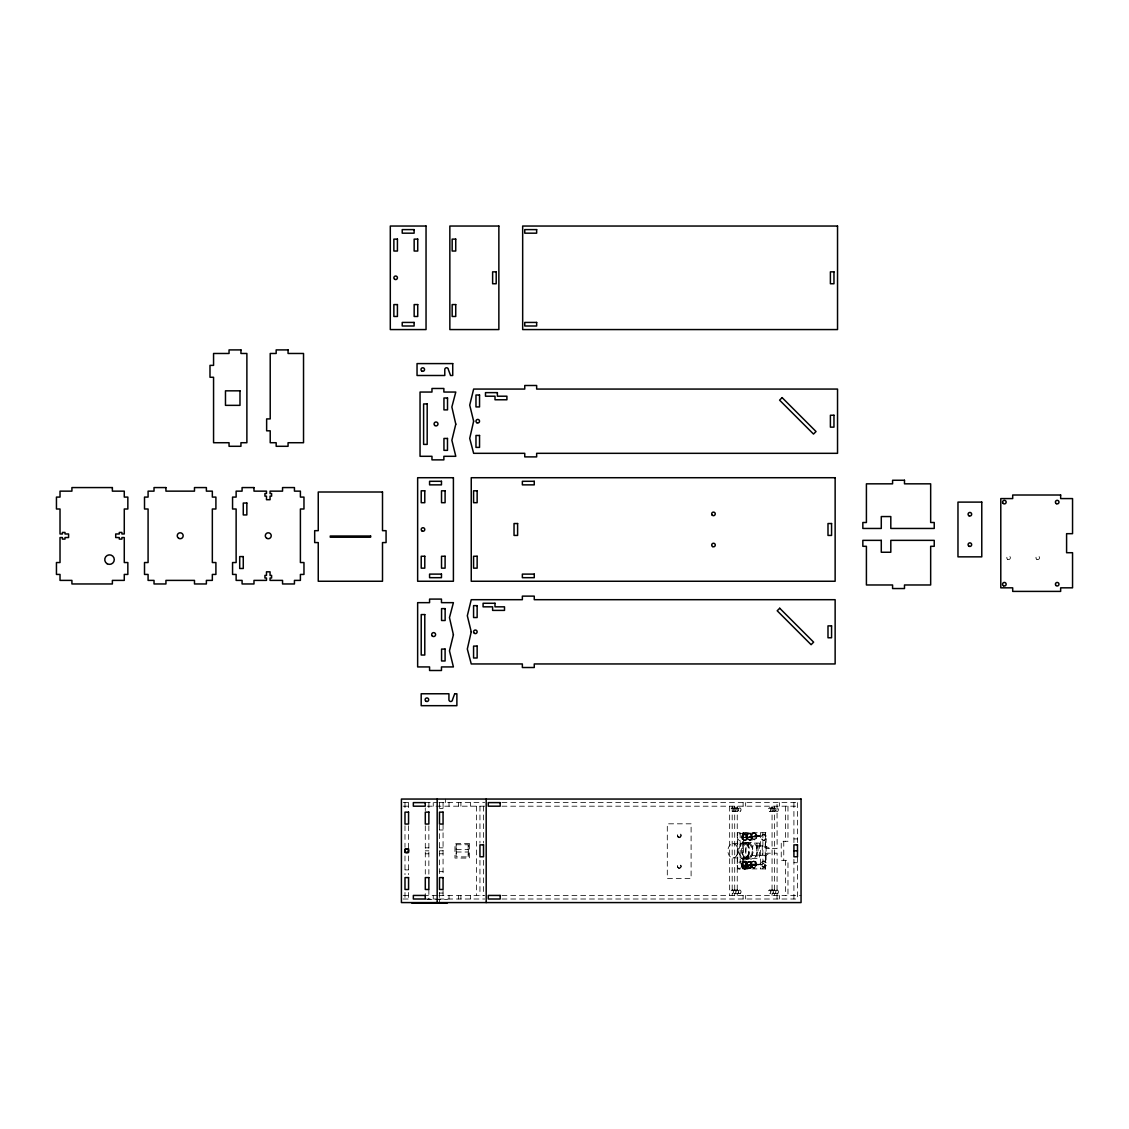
<?xml version="1.0" encoding="UTF-8"?>
<svg xmlns="http://www.w3.org/2000/svg" width="1129" height="1129" viewBox="0 0 1129 1129"><rect width="100%" height="100%" fill="white"/><g stroke="black" fill="none" stroke-linecap="round" stroke-linejoin="round"><path stroke-width="0.75" stroke-dasharray="5 3.75" d="M749.458 836.787L749.938 837.506L746.241 837.492A2.978 2.103 -90 0 1 743.023 839.651A2.978 2.103 -90 0 1 743.122 834.627A2.978 2.103 -90 0 1 746.297 836.885L743.715 837.478L745.408 837.492L745.239 836.772L752.069 837.591L743.997 837.492M744.971 865.11L743.461 865.816L745.14 865.83L744.971 865.11C748.188 867.58 744.646 861.737 749.021 861.596A3.57 2.526 -90 0 1 751.646 862.993L751.561 867.34A3.57 2.526 -90 0 1 748.88 868.497A3.57 2.526 -90 0 1 747.088 865.449L747.116 864.518A3.57 2.526 -90 0 1 749.021 861.61M746.071 837.492L745.916 836.801M743.475 865.11L745.803 865.83L745.817 865.11L754.511 864.701L754.003 865.379C742.416 865.068 764.347 863.883 760.904 864.941M745.803 865.816L745.987 865.11M750.065 836.349C749.317 837.535 754.864 835.305 756.91 836.462L748.033 837.591L748.4 836.871M749.797 864.673C749.896 866.451 749.656 863.276 751.477 864.701L751.307 865.393L751.477 864.701M754.257 837.055L754.779 836.377L751.067 837.069L748.555 836.349L749.035 837.069M750.799 865.393L750.644 864.673M754.835 835.827C754.087 837.012 759.634 834.797 761.68 835.94L751.575 836.377L751.731 837.083L751.575 836.377M754.567 864.151C754.652 865.943 754.426 862.754 756.247 864.193L756.063 864.885L756.247 864.193M754.991 836.547C751.773 836.928 753.876 836.264 755.499 835.855L755.484 836.561M752.591 865.477L753.057 864.165L755.245 864.179C754.638 865.576 756.585 862.937 761.412 864.264M755.4 864.87L755.583 864.165A2.978 2.103 -90 0 0 752.45 862.006A2.978 2.103 -90 0 0 752.351 867.03A2.978 2.103 -90 0 0 755.611 865.04M746.086 865.915L746.1 865.209A2.978 2.103 -90 0 0 742.854 862.965A2.978 2.103 -90 0 0 742.755 867.975A2.978 2.103 -90 0 0 746.015 865.985L745.648 865.124M747.948 865.181C748.075 866.395 748.16 863.953 749.981 864.673M750.729 836.377L751.067 837.069M751.18 837.154L751.18 836.462A2.978 2.103 -90 0 0 747.948 834.204A2.978 2.103 -90 0 0 747.835 839.214A2.978 2.103 -90 0 0 751.095 837.224L751.081 836.349M750.63 865.407L748.795 864.701M751.815 865.915C751.985 864.701 748.696 867.072 745.592 865.901M753.043 836.434L753.226 836.434M755.936 836.645L755.95 835.94A2.978 2.103 -90 0 0 752.704 833.682A2.978 2.103 -90 0 0 752.606 838.706A2.978 2.103 -90 0 0 755.865 836.702L755.95 835.94M756.628 865.477L750.432 864.758M756.698 864.235L756.867 864.941L757.728 864.249M757.799 835.94L757.615 836.645M757.361 864.969L757.531 864.264L755.188 864.941M749.19 865.11C750.884 866.465 747.779 864.574 748.767 865.915M757.531 864.264L761.398 864.969M759.027 836.533L759.535 835.855L755.837 836.547M758.773 864.856L759.281 864.179L755.569 864.87M743.545 862.739L743.545 862.711A2.978 2.103 -90 0 1 747.186 862.598A2.978 2.103 -90 0 1 745.436 867.114L744.053 867.03A2.978 2.103 -90 0 1 742.755 865.689L743.588 865.689A2.978 2.103 -90 0 0 744.886 867.03L745.436 867.114M743.545 836.095L743.574 835.996A2.978 2.103 -90 0 1 746.749 835.206A2.978 2.103 -90 0 1 746.749 839.764A2.978 2.103 -90 0 1 743.574 838.974L742.727 838.974A2.978 2.103 -90 0 0 745.902 839.764A2.978 2.103 -90 0 0 745.902 835.206A2.978 2.103 -90 0 0 742.727 835.996L743.545 836.095L743.545 832.722M765.25 838.875L765.222 838.974A2.978 2.103 -90 0 1 762.047 839.764A2.978 2.103 -90 0 1 762.047 835.206A2.978 2.103 -90 0 1 765.222 835.996L766.097 836.095L766.097 832.722L737.646 832.722L737.646 868.907L766.097 868.907L766.097 865.534L765.222 865.633A2.978 2.103 -90 0 1 762.047 866.423A2.978 2.103 -90 0 1 762.047 861.864A2.978 2.103 -90 0 1 765.222 862.655L766.097 862.754L766.097 838.875L765.25 838.875L765.25 862.754M766.097 838.875L766.069 838.974A2.978 2.103 -90 0 1 762.894 839.764A2.978 2.103 -90 0 1 762.894 835.206A2.978 2.103 -90 0 1 766.069 835.996L766.097 836.095M766.097 865.534L766.069 865.633A2.978 2.103 -90 0 1 762.894 866.423A2.978 2.103 -90 0 1 762.894 861.864A2.978 2.103 -90 0 1 766.069 862.655L766.097 862.754M777.034 899.009L777.119 853.199L767.099 853.199L762.894 855.57L765.42 855.57L769.625 853.199M749.275 833.287A3.57 2.526 -90 0 0 747.37 836.194L747.356 837.125A3.57 2.526 -90 0 0 749.148 840.174A3.57 2.526 -90 0 0 751.829 839.002L751.914 834.67A3.57 2.526 -90 0 0 749.275 833.287C742.995 834.839 749.289 842.601 754.003 839.2M744.194 862.034A3.57 2.526 -90 0 0 742.289 864.941L742.261 865.872A3.57 2.526 -90 0 0 744.053 868.935A3.57 2.526 -90 0 0 746.735 867.764L746.819 863.417A3.57 2.526 -90 0 0 744.194 862.034C738.013 863.883 744.265 871.32 748.979 868.046M745.987 865.83L749.176 865.816M403.124 802.62L409.94 802.62M425.238 802.62L437.403 802.62M438.941 802.62L484.764 802.62M501.939 802.62L799.304 802.62M403.124 806.191L409.94 806.191M484.764 806.191L425.238 806.191L425.294 810.65M501.939 806.191L799.304 806.191M732.185 807.969L739.749 807.941M769.541 807.969L777.119 807.941A1.778 1.256 -90 0 1 778.206 810.622A1.778 1.256 -90 0 1 776.018 810.622A1.778 1.256 -90 0 1 777.119 807.941M439.491 808.576L443.062 808.576M732.185 811.539L739.749 811.511M769.541 811.539L777.119 811.511M439.491 829.984L443.062 829.984M753.537 832.68L754.37 832.68M748.767 833.202L753.579 833.273M743.94 833.639L744.787 833.639M748.809 833.795C739.467 829.97 740.469 843.942 749.233 839.722M743.983 834.232C734.64 830.408 735.642 844.379 744.42 840.145M744.547 834.514L745.394 834.514M763.402 834.514L764.248 834.514M793.913 838.918L797.483 838.918M754.045 839.793L754.892 839.793M744.547 840.456L745.394 840.456M749.275 840.301L750.122 840.301M763.402 840.456L764.248 840.456M744.463 840.738L745.295 840.738M743.884 842.488L751.448 842.488M732.947 843.673L747.243 843.673M456.158 844.746L468.295 844.746L468.295 856.883L456.158 856.883L456.158 844.746L456.271 856.77M769.625 848.429L765.42 846.058L762.894 846.058L767.099 848.429L777.119 848.429L777.034 802.62M425.294 847.837L428.865 847.837M439.491 847.837L443.062 847.837M456.271 849.629L468.168 849.629M425.294 850.814L428.865 850.814M439.491 850.814L443.062 850.814M456.271 852L468.168 852M425.294 853.792L428.865 853.792M439.491 853.792L443.062 853.792M732.947 857.955L747.243 857.955M743.884 859.141L751.448 859.141M744.505 861.173L745.352 861.173M753.269 861.018L754.116 861.018M763.402 861.173L764.248 861.173M748.499 861.526L753.311 861.596M743.672 861.963L748.541 862.119M743.715 862.556C734.372 858.732 735.388 872.703 744.152 868.469M743.545 862.711L742.713 862.711A2.978 2.103 -90 0 1 746.354 862.598A2.978 2.103 -90 0 1 744.59 867.114M793.913 862.711L797.483 862.711M743.955 865.83L749.67 865.83M763.402 867.114L764.248 867.114M753.749 867.524L748.372 867.397L746.551 865.788M753.791 868.116L754.624 868.116M749.021 868.638L749.868 868.638M744.194 869.062L745.041 869.062M404.986 869.909L408.557 869.909M439.491 871.644L443.062 871.644M732.185 890.089L739.749 890.047M769.541 890.089L777.119 890.047M439.491 893.053L443.062 893.053M739.749 893.618L732.185 893.66M777.119 893.618L769.541 893.66M403.124 895.438L409.94 895.438M437.177 895.438L425.238 895.438L425.294 892.46M438.941 895.438L484.764 895.438M501.939 895.438L801.054 895.438M403.124 899.009L409.94 899.009M425.238 899.009L437.177 899.009M438.941 899.009L484.764 899.009M501.939 899.009L799.304 899.009M427.002 899.39L447.394 899.39M748.541 837.055L750.221 837.069M753.043 864.856L754.736 864.87M748.273 865.379L749.966 865.393M761.68 835.94L761.666 836.645M756.91 836.462L756.345 835.855L756.896 837.154M752.083 836.885L752.069 837.591M743.729 836.787L743.715 837.478M758.378 864.264L758.208 864.969M753.607 864.786L753.438 865.477M797.483 802.62L797.483 843.109M797.483 856.77L797.483 899.009M793.913 802.62L793.913 843.109M793.913 859.31L793.913 899.009M787.971 806.191L787.971 841.288L781.24 841.288L781.24 860.34L787.971 860.34L787.971 895.438M785.445 806.191L785.445 841.288M785.445 860.34L785.445 895.438M783.766 841.288L783.766 860.34M779.56 802.62L779.56 806.191M779.56 895.438L779.56 899.009M774.593 806.191L774.593 895.438M772.067 806.191L772.067 895.438M765.42 832.722L765.42 846.058M765.42 855.57L765.42 868.907M765.25 832.722L765.25 836.095M765.25 865.534L765.25 868.907M762.894 832.722L762.894 868.907M760.367 832.722L760.367 868.907M758.053 845.889L758.053 855.641M756.924 843.081L756.924 858.548M756.712 845.889L756.712 855.641M748.513 843.081L748.513 858.548M745.648 802.62L745.648 806.191M745.648 895.438L745.648 899.009M743.545 838.875L743.545 868.907M743.122 802.62L743.122 806.191M743.122 895.438L743.122 899.009M742.699 832.722L742.699 868.907M740.172 832.722L740.172 868.907M737.237 806.191L737.237 895.438M734.711 806.191L734.711 895.438M732.185 806.191L732.185 895.438M729.659 806.191L729.659 895.438M483.522 806.191L483.522 843.109M483.522 860.284L483.522 895.438M479.952 806.191L479.952 843.109M479.952 860.284L479.952 895.438M476.382 806.191L476.382 895.438M470.44 802.62L470.44 806.191M470.44 895.438L470.44 899.009M468.168 844.859L468.168 856.77M460.914 802.62L460.914 806.191M460.914 895.438L460.914 899.009M458.529 802.62L458.529 806.191M458.529 895.438L458.529 899.009M449.017 802.62L449.017 806.191M449.017 895.438L449.017 899.009M445.419 799.05L445.419 802.62M443.062 802.62L443.062 811.186M443.062 824.043L443.062 875.046M443.062 890.442L443.062 899.009M439.491 802.62L439.491 810.65M439.491 824.89L439.491 875.046M439.491 892.46L439.491 899.009M439.449 899.39L439.449 902.96M433.254 802.62L433.254 806.191M433.254 895.438L433.254 899.009M428.907 802.62L428.865 812.146M428.865 825.765L428.865 874.128M428.865 889.483L428.865 899.009M425.294 825.765L425.294 874.128M408.557 802.62L408.557 810.65M408.557 825.708L408.557 849.036M408.557 855.937L408.557 874.665M408.557 892.46L408.557 899.009M404.986 802.62L404.986 810.65M404.986 825.708L404.986 847.357M404.986 855.937L404.986 874.665M404.986 892.46L404.986 899.009M750.841 865.548A2.978 2.103 -90 0 1 747.581 867.538A2.978 2.103 -90 0 1 747.68 862.528A2.978 2.103 -90 0 1 750.856 864.772M746.749 836.801L746.904 837.506L746.749 836.801M747.37 836.857L747.539 837.577L747.37 836.857M747.102 865.181L747.271 865.901L747.102 865.181M752.182 836.434L752.366 837.139L752.14 835.672A3.57 2.526 -90 0 1 754.045 832.765A3.57 2.526 -90 0 1 756.684 834.148L756.585 838.494A3.57 2.526 -90 0 1 753.904 839.651A3.57 2.526 -90 0 1 752.126 836.603M751.928 864.758L752.097 865.463L751.928 864.758M756.952 835.912L757.122 836.617L756.952 835.912M742.543 836.617L742.529 837.549A3.57 2.526 -90 0 0 744.321 840.611A3.57 2.526 -90 0 0 747.003 839.44L747.088 835.093A3.57 2.526 -90 0 0 744.448 833.71A3.57 2.526 -90 0 0 742.543 836.617M746.325 835.305L746.156 839.44A3.57 2.526 -90 0 1 742.445 839.75A3.57 2.526 -90 0 1 742.543 834.486A3.57 2.526 -90 0 1 746.241 835.093L746.325 835.305M746.057 863.629L745.902 867.764A3.57 2.526 -90 0 1 742.176 868.074A3.57 2.526 -90 0 1 742.289 862.81A3.57 2.526 -90 0 1 745.987 863.417L746.057 863.629M751.152 834.867L750.983 839.002A3.57 2.526 -90 0 1 747.271 839.313A3.57 2.526 -90 0 1 747.37 834.063A3.57 2.526 -90 0 1 751.067 834.67L751.152 834.867M750.884 863.191L750.714 867.34A3.57 2.526 -90 0 1 747.003 867.651A3.57 2.526 -90 0 1 747.116 862.387A3.57 2.526 -90 0 1 750.813 862.993L750.884 863.191M751.872 863.995L751.858 864.927A3.57 2.526 -90 0 0 753.65 867.989A3.57 2.526 -90 0 0 756.331 866.818L756.416 862.471A3.57 2.526 -90 0 0 753.791 861.088A3.57 2.526 -90 0 0 751.872 863.995M755.908 834.345L755.753 838.494A3.57 2.526 -90 0 1 752.027 838.805A3.57 2.526 -90 0 1 752.14 833.541A3.57 2.526 -90 0 1 755.837 834.148L755.908 834.345M755.654 862.683L755.484 866.818A3.57 2.526 -90 0 1 751.773 867.128A3.57 2.526 -90 0 1 751.872 861.864A3.57 2.526 -90 0 1 755.569 862.471L755.654 862.683M758.476 835.94L758.617 836.645L758.476 835.94M691.103 823.817L667.295 823.817L667.295 878.56L691.103 878.56L691.103 823.817M759.45 843.081L745.987 843.081L745.987 858.548L759.45 858.548L759.45 843.081M469.481 843.561L454.959 843.561L454.959 858.068L469.481 858.068L469.481 843.561M762.258 845.889L752.507 845.889L752.507 855.641L762.258 855.641L762.258 845.889M1007.703 559.321A1.778 1.778 0 0 0 1010.37 557.768A1.778 1.778 0 0 0 1007.703 556.23A1.778 1.778 0 0 0 1007.703 559.321M1036.845 559.321A1.778 1.778 0 0 0 1039.527 557.768A1.778 1.778 0 0 0 1036.845 556.23A1.778 1.778 0 0 0 1036.845 559.321M678.529 867.905A1.778 1.778 0 0 0 681.196 866.366A1.778 1.778 0 0 0 678.529 864.814A1.778 1.778 0 0 0 678.529 867.905M678.501 836.772A1.778 1.778 0 0 0 681.182 835.22A1.778 1.778 0 0 0 678.501 833.682A1.778 1.778 0 0 0 678.501 836.772M748.047 856.699A8.326 5.885 -90 0 0 745.408 842.77A8.326 5.885 -90 0 0 738.183 852.974A8.326 5.885 -90 0 0 748.047 856.699M751.406 856.699A8.326 5.885 -90 0 0 748.767 842.77A8.326 5.885 -90 0 0 741.555 852.974A8.326 5.885 -90 0 0 751.406 856.699M747.454 855.867A7.141 5.052 -90 0 0 745.182 843.913A7.141 5.052 -90 0 0 739.001 852.663A7.141 5.052 -90 0 0 747.454 855.867M736.503 855.867A7.141 5.052 -90 0 0 734.245 843.913A7.141 5.052 -90 0 0 728.064 852.663A7.141 5.052 -90 0 0 736.503 855.867M750.813 855.867A7.141 5.052 -90 0 0 748.555 843.913A7.141 5.052 -90 0 0 742.374 852.663A7.141 5.052 -90 0 0 750.813 855.867M755.611 856.699A8.326 5.885 -90 0 0 752.972 842.77A8.326 5.885 -90 0 0 745.761 852.974A8.326 5.885 -90 0 0 755.611 856.699M733.074 811.017A1.778 1.256 -90 0 0 732.509 808.039A1.778 1.256 -90 0 0 730.957 810.227A1.778 1.256 -90 0 0 733.074 811.017M735.6 811.017A1.778 1.256 -90 0 0 735.035 808.039A1.778 1.256 -90 0 0 733.483 810.227A1.778 1.256 -90 0 0 735.6 811.017M770.43 811.017A1.778 1.256 -90 0 0 769.865 808.039A1.778 1.256 -90 0 0 768.327 810.227A1.778 1.256 -90 0 0 770.43 811.017M773.153 810.65A1.778 1.256 -90 0 0 772.067 807.969A1.778 1.256 -90 0 0 770.98 810.65A1.778 1.256 -90 0 0 773.153 810.65M733.074 893.138A1.778 1.256 -90 0 0 732.509 890.146A1.778 1.256 -90 0 0 730.957 892.333A1.778 1.256 -90 0 0 733.074 893.138M770.43 893.138A1.778 1.256 -90 0 0 769.865 890.146A1.778 1.256 -90 0 0 768.327 892.333A1.778 1.256 -90 0 0 770.43 893.138M773.153 892.757A1.778 1.256 -90 0 0 772.067 890.089A1.778 1.256 -90 0 0 770.98 892.757A1.778 1.256 -90 0 0 773.153 892.757M735.6 893.138A1.778 1.256 -90 0 0 735.035 890.146A1.778 1.256 -90 0 0 733.483 892.333A1.778 1.256 -90 0 0 735.6 893.138M738.324 810.622A1.778 1.256 -90 0 0 737.237 807.941A1.778 1.256 -90 0 0 736.136 810.622A1.778 1.256 -90 0 0 738.324 810.622M775.482 810.989A1.778 1.256 -90 0 0 774.917 807.997A1.778 1.256 -90 0 0 773.365 810.185A1.778 1.256 -90 0 0 775.482 810.989M775.482 893.138A1.778 1.256 -90 0 0 774.917 890.146A1.778 1.256 -90 0 0 773.365 892.333A1.778 1.256 -90 0 0 775.482 893.138M738.324 892.729A1.778 1.256 -90 0 0 737.237 890.047A1.778 1.256 -90 0 0 736.136 892.729A1.778 1.256 -90 0 0 738.324 892.729M678.303 837.492A1.778 1.778 0 0 0 680.985 835.954A1.778 1.778 0 0 0 678.303 834.402A1.778 1.778 0 0 0 678.303 837.492M678.303 867.905A1.778 1.778 0 0 0 680.985 866.366A1.778 1.778 0 0 0 678.303 864.814A1.778 1.778 0 0 0 678.303 867.905M743.63 866.649A1.778 1.256 -90 0 0 743.065 863.671A1.778 1.256 -90 0 0 741.527 865.858A1.778 1.256 -90 0 0 743.63 866.649M764.446 866.282A1.778 1.256 -90 0 0 763.359 863.6A1.778 1.256 -90 0 0 762.258 866.282A1.778 1.256 -90 0 0 764.446 866.282M778.008 893.095A1.778 1.256 -90 0 0 777.444 890.104A1.778 1.256 -90 0 0 775.891 892.291A1.778 1.256 -90 0 0 778.008 893.095M740.652 893.095A1.778 1.256 -90 0 0 740.088 890.104A1.778 1.256 -90 0 0 738.535 892.291A1.778 1.256 -90 0 0 740.652 893.095M740.652 810.989A1.778 1.256 -90 0 0 740.088 807.997A1.778 1.256 -90 0 0 738.535 810.185A1.778 1.256 -90 0 0 740.652 810.989"/><path stroke-width="1.5" d="M793.913 850.814L797.483 850.814M411.704 902.96L447.394 902.96M486.19 799.05L486.19 902.579M437.177 799.05L437.177 902.579M473.644 421.188L469.72 438.391L473.644 453.322L524.759 453.322L524.759 456.892L536.656 456.892L536.656 453.322L837.535 453.322L837.535 389.068L536.656 389.068L536.656 385.497L524.759 385.497L524.759 389.068L473.644 389.068L469.72 405.128L473.644 421.188M471.245 631.817L467.321 649.02L471.245 663.951L522.36 663.951L522.36 667.521L534.257 667.521L534.257 663.951L835.135 663.951L835.135 599.697L534.257 599.697L534.257 596.126L522.36 596.126L522.36 599.697L471.245 599.697L467.321 615.757L471.245 631.817M455.791 424.165L451.868 440.239L455.791 456.299L443.866 456.299L443.866 459.87L431.97 459.87L431.97 456.299L420.044 456.299L420.044 392.045L431.97 392.045L431.97 388.475L443.866 388.475L443.866 392.045L455.791 392.045L451.868 406.976L455.791 424.165M453.406 634.794L449.469 650.854L453.406 666.929L441.467 666.929L441.467 670.499L429.57 670.499L429.57 666.929L417.645 666.929L417.645 602.66L429.57 602.66L429.57 599.09L441.467 599.09L441.467 602.66L453.406 602.66L449.469 617.605L453.406 634.794M454.691 693.77L452.503 699.726A1.778 1.778 0 0 1 450.711 701.504A1.778 1.778 0 0 1 448.933 699.726L448.933 693.77L421.188 693.77L421.188 705.681L456.878 705.681L456.878 693.77L454.691 693.77M782.115 397.62L779.589 400.146L813.501 434.058L816.027 431.532L782.115 397.62M779.716 608.249L777.204 610.775L811.102 644.687L813.628 642.161L779.716 608.249M426.042 226.04L390.295 226.04L390.295 329.569L426.042 329.569L426.042 226.04M498.863 226.04L449.85 226.04L449.85 329.569L498.863 329.569L498.863 226.04M837.535 226.04L522.671 226.04L522.671 329.569L837.535 329.569L837.535 226.04M414.117 229.61L402.22 229.61L402.22 233.181L414.117 233.181L414.117 229.61M536.656 229.61L524.759 229.61L524.759 233.181L536.656 233.181L536.656 229.61M397.422 239.122L393.866 239.122L393.866 251.033L397.422 251.033L397.422 239.122M417.73 239.122L414.16 239.122L414.16 251.033L417.73 251.033L417.73 239.122M455.735 239.122L452.164 239.122L452.164 251.033L455.735 251.033L455.735 239.122M496.195 271.849L492.625 271.849L492.625 283.746L496.195 283.746L496.195 271.849M833.964 271.849L830.394 271.849L830.394 283.746L833.964 283.746L833.964 271.849M397.422 304.576L393.866 304.576L393.866 316.473L397.422 316.473L397.422 304.576M417.73 304.576L414.16 304.576L414.16 316.473L417.73 316.473L417.73 304.576M455.735 304.576L452.164 304.576L452.164 316.473L455.735 316.473L455.735 304.576M414.117 322.428L402.22 322.428L402.22 325.999L414.117 325.999L414.117 322.428M536.656 322.428L524.759 322.428L524.759 325.999L536.656 325.999L536.656 322.428M240.943 349.905L229.046 349.905L229.046 353.476L213.564 353.476L213.564 365.373L209.994 365.373L209.994 377.269L213.564 377.269L213.564 442.723L229.046 442.723L229.046 446.294L240.943 446.294L240.943 442.723L246.884 442.723L246.884 353.476L240.943 353.476L240.943 349.905M288.064 349.905L276.168 349.905L276.168 353.476L270.212 353.476L270.212 418.915L266.642 418.915L266.642 430.812L270.212 430.812L270.212 442.723L276.168 442.723L276.168 446.294L288.064 446.294L288.064 442.723L303.532 442.723L303.532 353.476L288.064 353.476L288.064 349.905M452.729 363.594L417.038 363.594L417.038 375.491L444.784 375.491L444.784 369.536A1.778 1.778 0 0 1 446.562 367.758A1.778 1.778 0 0 1 448.354 369.536L450.542 375.491L452.729 375.491L452.729 363.594M239.983 390.832L225.475 390.832L225.475 405.353L239.983 405.353L239.983 390.832M497.381 392.638L485.484 392.638L485.484 396.208L495.01 396.208L495.01 399.779L506.907 399.779L506.907 396.208L497.381 396.208L497.381 392.638M479.543 395.009L475.972 395.009L475.972 406.92L479.543 406.92L479.543 395.009M447.521 397.987L443.951 397.987L443.951 409.883L447.521 409.883L447.521 397.987M427.185 403.942L423.615 403.942L423.615 444.403L427.185 444.403L427.185 403.942M833.964 415.246L830.394 415.246L830.394 427.143L833.964 427.143L833.964 415.246M479.543 435.469L475.972 435.469L475.972 447.38L479.543 447.38L479.543 435.469M447.479 438.447L443.951 438.447L443.951 450.344L447.479 450.344L447.479 438.447M453.406 477.722L417.645 477.722L417.645 581.252L453.406 581.252L453.406 477.722M835.135 477.722L471.245 477.722L471.245 581.252L835.135 581.252L835.135 477.722M904.484 480.262L892.587 480.262L892.587 483.833L866.409 483.833L866.409 522.501L862.838 522.501L862.838 528.457L881.283 528.457L881.283 516.56L890.809 516.56L890.809 528.457L934.233 528.457L934.233 522.501L930.663 522.501L930.663 483.833L904.484 483.833L904.484 480.262M441.467 481.293L429.57 481.293L429.57 484.863L441.467 484.863L441.467 481.293M534.257 481.293L522.36 481.293L522.36 484.863L534.257 484.863L534.257 481.293M112.378 487.573L71.917 487.573L71.917 491.143L60.02 491.143L60.02 497.085L56.45 497.085L56.45 508.996L60.02 508.996L60.02 533.975L62.405 533.975L62.405 532.436L65.016 532.436L65.016 533.975L68.587 533.975L68.587 537.545L65.016 537.545L65.016 539.097L62.405 539.097L62.405 537.545L60.02 537.545L60.02 562.538L56.45 562.538L56.45 574.435L60.02 574.435L60.02 580.391L71.917 580.391L71.917 583.961L112.378 583.961L112.378 580.391L124.275 580.391L124.275 574.435L127.845 574.435L127.845 562.538L124.275 562.538L124.275 537.545L121.904 537.545L121.904 539.097L119.279 539.097L119.279 537.545L115.708 537.545L115.708 533.975L119.279 533.975L119.279 532.436L121.904 532.436L121.904 533.975L124.275 533.975L124.275 508.996L127.845 508.996L127.845 497.085L124.275 497.085L124.275 491.143L112.378 491.143L112.378 487.573M165.935 487.573L154.024 487.573L154.024 491.143L148.082 491.143L148.082 497.085L144.512 497.085L144.512 508.996L148.082 508.996L148.082 562.538L144.512 562.538L144.512 574.435L148.082 574.435L148.082 580.391L154.024 580.391L154.024 583.961L165.935 583.961L165.935 580.391L194.484 580.391L194.484 583.961L206.381 583.961L206.381 580.391L212.337 580.391L212.337 574.435L215.907 574.435L215.907 562.538L212.337 562.538L212.337 508.996L215.907 508.996L215.907 497.085L212.337 497.085L212.337 491.143L206.381 491.143L206.381 487.573L194.484 487.573L194.484 491.143L165.935 491.143L165.935 487.573M253.983 487.573L242.086 487.573L242.086 491.143L236.13 491.143L236.13 497.085L232.56 497.085L232.56 508.996L236.13 508.996L236.13 562.538L232.56 562.538L232.56 574.435L236.13 574.435L236.13 580.391L242.086 580.391L242.086 583.961L253.983 583.961L253.983 580.391L266.486 580.391L266.486 578.006L264.934 578.006L264.934 575.395L266.486 575.395L266.486 571.824L270.057 571.824L270.057 575.395L271.595 575.395L271.595 578.006L270.057 578.006L270.057 580.391L282.546 580.391L282.546 583.961L294.443 583.961L294.443 580.391L300.399 580.391L300.399 574.435L303.969 574.435L303.969 562.538L300.399 562.538L300.399 508.996L303.969 508.996L303.969 497.085L300.399 497.085L300.399 491.143L294.443 491.143L294.443 487.573L282.546 487.573L282.546 491.143L270.057 491.143L270.057 493.514L271.595 493.514L271.595 496.139L270.057 496.139L270.057 499.71L266.486 499.71L266.486 496.139L264.934 496.139L264.934 493.514L266.486 493.514L266.486 491.143L253.983 491.143L253.983 487.573M424.786 490.805L421.216 490.805L421.216 502.701L424.786 502.701L424.786 490.805M445.094 490.805L441.524 490.805L441.524 502.701L445.094 502.701L445.094 490.805M477.144 490.805L473.573 490.805L473.573 502.701L477.144 502.701L477.144 490.805M382.505 492.004L318.251 492.004L318.251 530.672L314.681 530.672L314.681 542.569L318.251 542.569L318.251 581.252L382.505 581.252L382.505 542.569L386.076 542.569L386.076 530.672L382.505 530.672L382.505 492.004M1060.653 495.01L1012.699 495.01L1012.699 498.581L1000.788 498.581L1000.788 587.828L1012.699 587.828L1012.699 591.398L1060.653 591.398L1060.653 587.828L1072.55 587.828L1072.55 552.716L1066.595 552.716L1066.595 533.678L1072.55 533.678L1072.55 498.581L1060.653 498.581L1060.653 495.01M981.778 502.109L957.971 502.109L957.971 556.851L981.778 556.851L981.778 502.109M246.842 503.04L243.271 503.04L243.271 514.937L246.842 514.937L246.842 503.04M517.604 523.531L514.034 523.531L514.034 535.428L517.604 535.428L517.604 523.531M831.565 523.531L827.994 523.531L827.994 535.428L831.565 535.428L831.565 523.531M370.608 536.021L330.261 536.021L330.261 537.221L370.608 537.221L370.608 536.021M881.283 540.354L862.838 540.354L862.838 546.309L866.409 546.309L866.409 584.977L892.587 584.977L892.587 588.548L904.484 588.548L904.484 584.977L930.663 584.977L930.663 546.309L934.233 546.309L934.233 540.354L890.809 540.354L890.809 552.25L881.283 552.25L881.283 540.354M424.786 556.258L421.216 556.258L421.216 568.155L424.786 568.155L424.786 556.258M445.094 556.258L441.524 556.258L441.524 568.155L445.094 568.155L445.094 556.258M477.144 556.258L473.573 556.258L473.573 568.155L477.144 568.155L477.144 556.258M243.271 556.583L239.701 556.583L239.701 568.494L243.271 568.494L243.271 556.583M441.467 574.111L429.57 574.111L429.57 577.681L441.467 577.681L441.467 574.111M534.257 574.111L522.36 574.111L522.36 577.681L534.257 577.681L534.257 574.111M494.996 603.267L483.085 603.267L483.085 606.837L492.611 606.837L492.611 610.394L504.508 610.394L504.508 606.837L494.996 606.837L494.996 603.267M477.144 605.638L473.573 605.638L473.573 617.535L477.144 617.535L477.144 605.638M445.136 608.616L441.566 608.616L441.566 620.513L445.136 620.513L445.136 608.616M424.786 614.571L421.216 614.571L421.216 655.032L424.786 655.032L424.786 614.571M831.565 625.875L827.994 625.875L827.994 637.772L831.565 637.772L831.565 625.875M477.144 646.098L473.573 646.098L473.573 657.995L477.144 657.995L477.144 646.098M445.094 649.076L441.566 649.076L441.566 660.973L445.094 660.973L445.094 649.076M801.054 799.05L401.416 799.05L401.416 902.579L801.054 902.579L801.054 799.05M425.238 802.62L413.341 802.62L413.341 806.191L425.238 806.191L425.238 802.62M500.189 802.62L488.278 802.62L488.278 806.191L500.189 806.191L500.189 802.62M408.557 812.146L404.986 812.146L404.986 824.043L408.557 824.043L408.557 812.146M428.865 812.146L425.294 812.146L425.294 824.043L428.865 824.043L428.865 812.146M443.062 812.146L439.491 812.146L439.491 824.043L443.062 824.043L443.062 812.146M483.522 844.859L479.952 844.859L479.952 856.77L483.522 856.77L483.522 844.859M797.483 844.859L793.913 844.859L793.913 856.77L797.483 856.77L797.483 844.859M408.557 849.036L404.986 849.036L404.986 852.593L408.557 852.593L408.557 849.036M408.557 877.586L404.986 877.586L404.986 889.483L408.557 889.483L408.557 877.586M428.865 877.586L425.294 877.586L425.294 889.483L428.865 889.483L428.865 877.586M443.062 877.586L439.491 877.586L439.491 889.483L443.062 889.483L443.062 877.586M425.238 895.438L413.341 895.438L413.341 899.009L425.238 899.009L425.238 895.438M500.189 895.438L488.278 895.438L488.278 899.009L500.189 899.009L500.189 895.438M968.978 515.784A1.778 1.778 0 0 0 971.66 514.245A1.778 1.778 0 0 0 968.978 512.693A1.778 1.778 0 0 0 968.978 515.784M968.978 546.196A1.778 1.778 0 0 0 971.66 544.658A1.778 1.778 0 0 0 968.978 543.105A1.778 1.778 0 0 0 968.978 546.196M1056.307 503.647A1.778 1.778 0 0 0 1058.988 502.109A1.778 1.778 0 0 0 1056.307 500.556A1.778 1.778 0 0 0 1056.307 503.647M1055.94 585.471A1.778 1.778 0 0 0 1058.917 584.681A1.778 1.778 0 0 0 1056.744 582.493A1.778 1.778 0 0 0 1055.94 585.471M1003.469 585.768A1.778 1.778 0 0 0 1006.151 584.215A1.778 1.778 0 0 0 1003.469 582.663A1.778 1.778 0 0 0 1003.469 585.768M1003.102 503.365A1.778 1.778 0 0 0 1006.094 502.574A1.778 1.778 0 0 0 1003.907 500.387A1.778 1.778 0 0 0 1003.102 503.365M394.755 279.343A1.778 1.778 0 0 0 397.422 277.805A1.778 1.778 0 0 0 394.755 276.252A1.778 1.778 0 0 0 394.755 279.343M421.879 371.088A1.778 1.778 0 0 0 424.546 369.536A1.778 1.778 0 0 0 421.879 367.998A1.778 1.778 0 0 0 421.879 371.088M426.028 701.278A1.778 1.778 0 0 0 428.695 699.726A1.778 1.778 0 0 0 426.028 698.174A1.778 1.778 0 0 0 426.028 701.278M266.783 538.335A2.978 2.978 0 0 0 271.242 535.767A2.978 2.978 0 0 0 266.783 533.184A2.978 2.978 0 0 0 266.783 538.335M178.721 538.335A2.978 2.978 0 0 0 183.18 535.767A2.978 2.978 0 0 0 178.721 533.184A2.978 2.978 0 0 0 178.721 538.335M107.142 563.738A4.756 4.756 0 0 0 114.283 559.617A4.756 4.756 0 0 0 107.142 555.496A4.756 4.756 0 0 0 107.142 563.738M434.721 425.435A1.976 1.976 0 0 0 437.953 424.349A1.976 1.976 0 0 0 435.399 422.091A1.976 1.976 0 0 0 434.721 425.435M476.861 422.74A1.778 1.778 0 0 0 479.543 421.188A1.778 1.778 0 0 0 476.861 419.649A1.778 1.778 0 0 0 476.861 422.74M432.336 636.064A1.976 1.976 0 0 0 435.568 634.978A1.976 1.976 0 0 0 433 632.72A1.976 1.976 0 0 0 432.336 636.064M474.462 633.369A1.778 1.778 0 0 0 477.144 631.817A1.778 1.778 0 0 0 474.462 630.278A1.778 1.778 0 0 0 474.462 633.369M712.597 546.577A1.778 1.778 0 0 0 715.278 545.039A1.778 1.778 0 0 0 712.597 543.486A1.778 1.778 0 0 0 712.597 546.577M712.216 515.163A1.778 1.778 0 0 0 715.193 514.358A1.778 1.778 0 0 0 713.006 512.171A1.778 1.778 0 0 0 712.216 515.163M421.738 530.743A1.778 1.778 0 0 0 424.716 529.938A1.778 1.778 0 0 0 422.542 527.765A1.778 1.778 0 0 0 421.738 530.743M405.509 852.07A1.778 1.778 0 0 0 408.5 851.28A1.778 1.778 0 0 0 406.313 849.093A1.778 1.778 0 0 0 405.509 852.07"/></g></svg>
